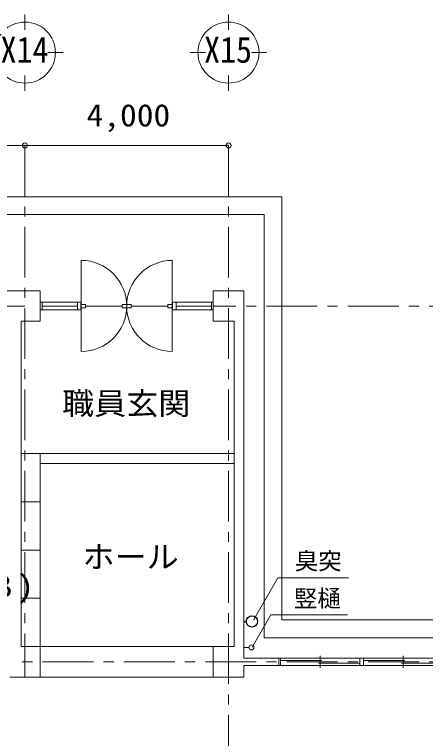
# Model space of a CAD drawing. Units: millimetres at full size, sheet at 1:200; details may follow other scales. Extents: x -55340 to 55340, y -38040 to 38040.
# Drawn here: x 8821 to 16899, y -13176 to 1071 of the extents above; entities that cross this region are included whole.
import ezdxf
from ezdxf.enums import TextEntityAlignment as Align

# ---------------------------------------------------------------- set-up
doc = ezdxf.new("R2010")
doc.units = ezdxf.units.MM
doc.header["$LTSCALE"] = 200
doc.header["$PDMODE"] = 32
doc.header["$PDSIZE"] = 100
doc.linetypes.add('CHAIN1', pattern=[8, 5, -1, 1, -1])
for name, color, linetype, lineweight in [('0-1_通り芯', 3, 'Continuous', 18), ('0-2_躯体', 3, 'Continuous', 18), ('0-4_仕上', 4, 'Continuous', 9), ('0-5_建具(ｻｯｼ)', 3, 'Continuous', 18), ('0-9_家具・設備', 4, 'Continuous', 9), ('0-A_寸法', 6, 'Continuous', 9), ('0-B_文字', 2, 'Continuous', 9)]:
    doc.layers.add(name, color=color, linetype=linetype, lineweight=lineweight)
doc.styles.add('ＭＳ ゴシック', font='')
doc.styles.get('ＭＳ ゴシック').set_extended_font_data('MS Gothic')

msp = doc.modelspace()

# ---------------------------------------------------------------- linework, layer by layer
at = {"layer": '0-1_通り芯'}
for p, q in [((9026.4, 1070.9), (9026.4, 770.9)), ((13026.4, 1070.9), (13026.4, 770.9)), ((9776.4, 320.9), (9476.4, 320.9)), ((12576.4, 320.9), (12276.4, 320.9)), ((13776.4, 320.9), (13476.4, 320.9)), ((9026.4, -429.1), (9026.4, -129.1)), ((13026.4, -429.1), (13026.4, -129.1))]:
    msp.add_line(p, q, dxfattribs=at)
at = {"layer": '0-1_通り芯', "color": 4, "linetype": 'CHAIN1', "lineweight": 9}
for p, q in [((9026.4, -1507), (9026.4, -11966.8)), ((13026.4, -1507), (13026.4, -27128.1)), ((9026.4, -4666.8), (-1651.7, -4666.8)), ((40371.9, -4666.8), (12726.4, -4666.8)), ((39171.9, -11666.8), (8865.3, -11666.8))]:
    msp.add_line(p, q, dxfattribs=at)
at = {"layer": '0-1_通り芯'}
for centre in [(9026.4, 320.9), (13026.4, 320.9)]:
    msp.add_circle(centre, 600, dxfattribs=at)
at = {"layer": '0-2_躯体'}
for p, q in [((4681.4, -4366.8), (9326.4, -4366.8)), ((9326.4, -4366.8), (9326.4, -4966.8)), ((12726.4, -4366.8), (13326.4, -4366.8)), ((12726.4, -4966.8), (12726.4, -4366.8)), ((13326.4, -4366.8), (13326.4, -4966.8)), ((13141.4, -4966.8), (12726.4, -4966.8)), ((13141.4, -4966.8), (13141.4, -11366.8)), ((13326.4, -4966.8), (13326.4, -11366.8)), ((12726.5, -11966.8), (12726.5, -11366.8)), ((12726.5, -11366.8), (13141.4, -11366.8)), ((13326.4, -11366.8), (13326.4, -11591.8)), ((14013.9, -11591.8), (13326.4, -11591.8)), ((14013.9, -11591.8), (14013.9, -11741.8)), ((13326.4, -11741.8), (13326.4, -11966.8)), ((14013.9, -11741.8), (13326.4, -11741.8)), ((9326.4, -11966.8), (8726.4, -11966.8)), ((13326.4, -11966.8), (12726.5, -11966.8))]:
    msp.add_line(p, q, dxfattribs=at)
for points in [[(9326.4, -4966.8), (8951.4, -4966.8), (8951.4, -11366.8)], [(8951.4, -11366.8), (9326.4, -11366.8), (9326.4, -11966.8)]]:
    msp.add_lwpolyline(points, dxfattribs=at)
at = {"layer": '0-4_仕上'}
for p, q in [((14076.4, -2516.8), (14076.4, -10841.8)), ((4281.4, -2866.8), (13726.4, -2866.8)), ((13726.4, -2866.8), (13726.4, -11191.8)), ((14076.4, -10841.8), (22201.4, -10841.8)), ((13726.4, -11191.8), (22551.4, -11191.8)), ((12726.5, -11366.8), (9326.4, -11366.8)), ((9326.4, -11966.8), (12726.5, -11966.8))]:
    msp.add_line(p, q, dxfattribs=at)
msp.add_lwpolyline([(3931.4, -3616.8), (3931.4, -2516.8), (14076.4, -2516.8)], dxfattribs=at)
at = {"layer": '0-5_建具(ｻｯｼ)'}
for p, q in [((10131.4, -5561.8), (10131.4, -3766.8)), ((11921.4, -5561.8), (11921.4, -3766.8)), ((9361.4, -4591.8), (9326.4, -4591.8)), ((9361.4, -4741.8), (9361.4, -4591.8)), ((9361.4, -4666.8), (10056.4, -4666.8)), ((10056.4, -4741.8), (10056.4, -4591.8)), ((10056.4, -4591.8), (10126.4, -4591.8)), ((10126.4, -4591.8), (10126.4, -4741.8)), ((10216.4, -4666.8), (10936.4, -4666.8)), ((11026.4, -4698.9), (11026.4, -4634.6)), ((11116.4, -4666.8), (11836.4, -4666.8)), ((11836.4, -4698.9), (11921.4, -4698.9)), ((11996.4, -4666.8), (12691.4, -4666.8)), ((12691.4, -4591.8), (12726.4, -4591.8)), ((12691.4, -4741.8), (12691.4, -4591.8)), ((9361.4, -4741.8), (9326.4, -4741.8)), ((10126.4, -4741.8), (10056.4, -4741.8)), ((12691.4, -4741.8), (12726.4, -4741.8)), ((14048.9, -11591.8), (14013.9, -11591.8)), ((14048.9, -11741.8), (14048.9, -11591.8)), ((14048.9, -11641.1), (14864.6, -11641.1)), ((14829.6, -11784.6), (14829.6, -11548.9)), ((15610.2, -11591.8), (15680.2, -11591.8)), ((15610.2, -11741.8), (15610.2, -11591.8)), ((15680.2, -11641.1), (16495.8, -11641.1)), ((16460.8, -11784.6), (16460.8, -11548.9)), ((14048.9, -11741.8), (14013.9, -11741.8)), ((14794.6, -11692.5), (15610.2, -11692.5)), ((16425.8, -11692.5), (17241.4, -11692.5))]:
    msp.add_line(p, q, dxfattribs=at)
at = {"layer": '0-5_建具(ｻｯｼ)', "color": 4, "lineweight": 9}
for p, q in [((9361.4, -4591.8), (10056.4, -4591.8)), ((12691.4, -4591.8), (11996.4, -4591.8)), ((10056.4, -4741.8), (9361.4, -4741.8)), ((12691.4, -4741.8), (11996.4, -4741.8)), ((14048.9, -11591.8), (17241.4, -11591.8)), ((17241.4, -11741.8), (14048.9, -11741.8))]:
    msp.add_line(p, q, dxfattribs=at)
at = {"layer": '0-5_建具(ｻｯｼ)'}
for points in [[(10131.4, -4634.6), (10216.4, -4634.6), (10216.4, -4698.9), (10131.4, -4698.9)], [(11921.4, -4634.6), (11836.4, -4634.6), (11836.4, -4698.9)], [(15610.2, -11741.8), (15680.2, -11741.8), (15680.2, -11591.8)]]:
    msp.add_lwpolyline(points, dxfattribs=at)
for points in [[(10936.4, -4698.9), (11116.4, -4698.9), (11116.4, -4634.6), (10936.4, -4634.6)], [(11926.4, -4741.8), (11996.4, -4741.8), (11996.4, -4591.8), (11926.4, -4591.8)]]:
    msp.add_lwpolyline(points, close=True, dxfattribs=at)
for centre, radius, start, end in [((10126.4, -4666.8), 900, 0, 89.68185), ((11926.4, -4666.8), 900, 90.31815, 180), ((10131.4, -4666.8), 895, 270, 0), ((11921.4, -4666.8), 895, 180, 270)]:
    msp.add_arc(centre, radius, start, end, dxfattribs=at)
at = {"layer": '0-9_家具・設備'}
for p, q in [((8951.4, -7566.8), (13141.4, -7566.8)), ((9326.4, -7566.8), (9326.4, -11366.8)), ((9326.4, -7766.8), (13141.4, -7766.8)), ((9326.4, -8516.8), (8951.4, -8516.8)), ((9326.4, -9466.8), (8951.4, -9466.8)), ((9326.4, -10416.8), (8951.4, -10416.8))]:
    msp.add_line(p, q, dxfattribs=at)
at = {"layer": '0-9_家具・設備', "color": 2, "lineweight": 25}
msp.add_line((13326.4, -10871.8), (13376.4, -10871.8), dxfattribs=at)
at = {"layer": '0-9_家具・設備', "color": 7, "lineweight": 18}
msp.add_line((13326.4, -11381.8), (13426.4, -11381.8), dxfattribs=at)
at = {"layer": '0-9_家具・設備', "color": 2, "lineweight": 25}
msp.add_circle((13486.4, -10871.8), 110, dxfattribs=at)
at = {"layer": '0-9_家具・設備', "color": 7, "lineweight": 18}
msp.add_circle((13476.4, -11381.8), 50, dxfattribs=at)
at = {"layer": '0-A_寸法', "color": 4}
msp.add_line((9026.4, -1507), (13026.4, -1507), dxfattribs=at)
msp.add_lwpolyline([(1026.4, -1507), (5026.4, -1507), (9026.4, -1507)], dxfattribs=at)
at = {"layer": '0-A_寸法'}
for p in [(9026.4, -1507), (13026.4, -1507)]:
    msp.add_point(p, dxfattribs=at)
at = {"layer": '0-B_文字', "color": 4}
for p, q in [((13515.2, -10846), (13997.1, -10011.4)), ((13997.1, -10011.4), (15383.4, -10011.4)), ((13494.4, -11376.8), (13859.1, -10745.1)), ((13859.1, -10745.1), (15365.9, -10745.1))]:
    msp.add_line(p, q, dxfattribs=at)

# ---------------------------------------------------------------- texts
at = {"layer": '0-1_通り芯', "color": 2, "style": 'ＭＳ ゴシック', "width": 0.9}
for s, p in [('X14', (8546.7, -33.3)), ('X15', (12546.7, -33.3))]:
    msp.add_text(s, height=513.2, dxfattribs=at).set_placement(p, align=Align.BOTTOM_LEFT)
at = {"layer": '0-A_寸法', "color": 2, "style": 'ＭＳ ゴシック', "width": 1.1}
msp.add_text('4,000', height=439.9, dxfattribs=at).set_placement((10236.4, -1264.3), align=Align.BOTTOM_LEFT)
at = {"layer": '0-B_文字', "style": 'ＭＳ ゴシック'}
for s, width, p in [('職員玄関', 1.05, (9757, -6934.3)), ('ホール', 1.05, (10157.8, -9952.4)), ('階段室(Ｂ)', 1.1, (5902.5, -10535.8))]:
    msp.add_text(s, height=439.9, dxfattribs=dict(at, width=width)).set_placement(p, align=Align.BOTTOM_LEFT)
for s, p in [('臭突', (14330, -9952.4)), ('竪樋', (14312.5, -10686.1))]:
    msp.add_text(s, height=337.2, dxfattribs=at).set_placement(p, align=Align.BOTTOM_LEFT)

doc.saveas('drawing.dxf')
